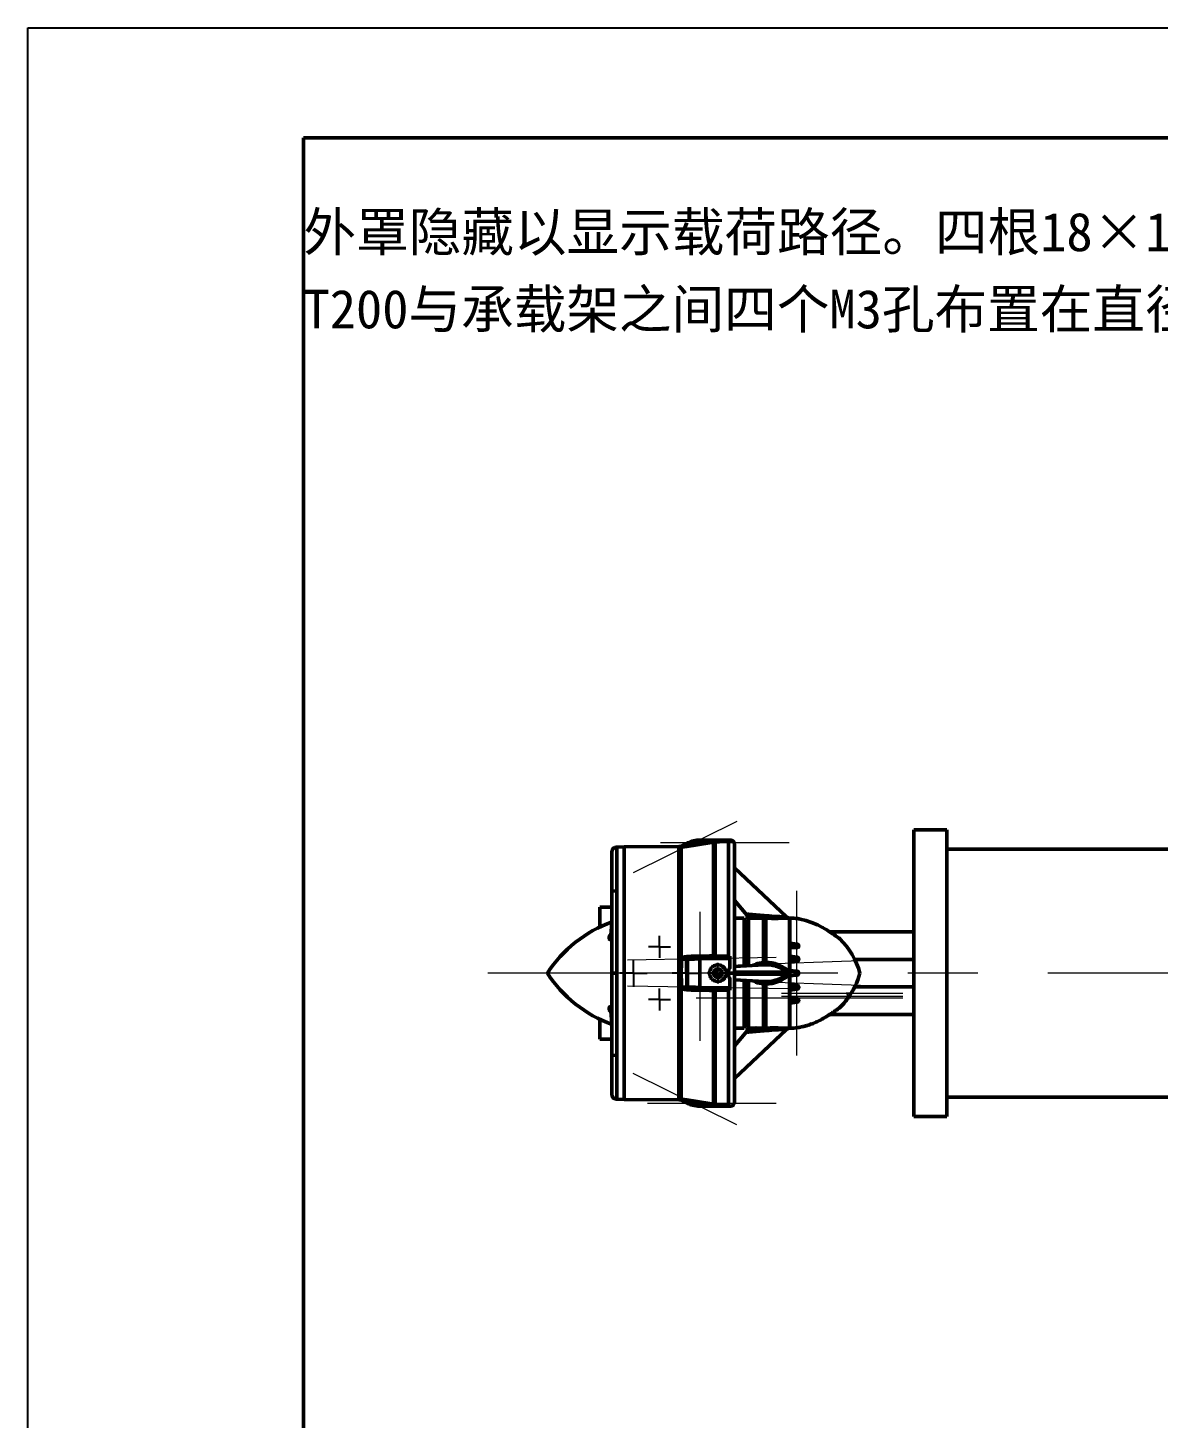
# Model space of a CAD drawing. Header units: millimetres. Extents: x 0 to 420, y 0 to 297.
# Drawn here: x 0 to 102.5, y 170.6 to 296.8 of the extents above; entities that cross this region are included whole.
import ezdxf

# ---------------------------------------------------------------- set-up
doc = ezdxf.new("R2010")
doc.units = ezdxf.units.MM
doc.linetypes.add('CENTERX2', pattern=[20.32, 12.7, -2.54, 2.54, -2.54])
doc.layers.add('2_细实线层', color=4, linetype='Continuous')
doc.layers.add('9中心线层', color=1, linetype='Continuous')
doc.layers.add('4_图框轮廓', color=1, linetype='Continuous', lineweight=50)
doc.styles.add('AUV_FANGSONG', font='simfang.ttf')

# ---------------------------------------------------------------- blocks, each defined once
blk = doc.blocks.new('SW_CENTERMARKSYMBOL_2')
at = {"layer": '9中心线层', "color": 0}
for p, q in [((-0.625, 0), (-1.2475, 0)), ((0, 0), (-0.625, 0)), ((0, 0.625), (0, 1.2475)), ((0, 0), (0, 0.625)), ((0, 0), (0, -0.625)), ((0, 0), (0.625, 0)), ((0.625, 0), (1.2475, 0)), ((0, -0.625), (0, -1.2475))]:
    blk.add_line(p, q, dxfattribs=at)
blk = doc.blocks.new('SW_CENTERMARKSYMBOL_3')
at = {"layer": '9中心线层', "color": 0}
for p, q in [((-0.625, 0), (-0.9375, 0)), ((0, 0), (-0.625, 0)), ((0, 0.625), (0, 0.9375)), ((0, 0), (0, 0.625)), ((0, 0), (0, -0.625)), ((0, 0), (0.625, 0)), ((0.625, 0), (0.9375, 0)), ((0, -0.625), (0, -0.9375))]:
    blk.add_line(p, q, dxfattribs=at)
blk = doc.blocks.new('SW_CENTERMARKSYMBOL_4')
at = {"layer": '9中心线层', "color": 0}
for p, q in [((-0.625, 0), (-1.2475, 0)), ((0, 0), (-0.625, 0)), ((0, 0.625), (0, 1.2475)), ((0, 0), (0, 0.625)), ((0, 0), (0, -0.625)), ((0, 0), (0.625, 0)), ((0.625, 0), (1.2475, 0)), ((0, -0.625), (0, -1.2475))]:
    blk.add_line(p, q, dxfattribs=at)
blk = doc.blocks.new('SW_CENTERMARKSYMBOL_5')
at = {"layer": '9中心线层', "color": 0}
for p, q in [((-0.625, 0), (-1, 0)), ((0, 0), (-0.625, 0)), ((0, 0.625), (0, 1)), ((0, 0), (0, 0.625)), ((0, 0), (0, -0.625)), ((0, 0), (0.625, 0)), ((0.625, 0), (1, 0)), ((0, -0.625), (0, -1))]:
    blk.add_line(p, q, dxfattribs=at)
blk = doc.blocks.new('SW_CENTERMARKSYMBOL_6')
at = {"layer": '9中心线层', "color": 0}
for p, q in [((-0.625, 0), (-1, 0)), ((0, 0), (-0.625, 0)), ((0, 0.625), (0, 1)), ((0, 0), (0, 0.625)), ((0, 0), (0, -0.625)), ((0, 0), (0.625, 0)), ((0.625, 0), (1, 0)), ((0, -0.625), (0, -1))]:
    blk.add_line(p, q, dxfattribs=at)

msp = doc.modelspace()

# ---------------------------------------------------------------- linework, layer by layer
at = {"color": 7, "linetype": 'Continuous', "lineweight": 50}
for p, q in [((83.38, 224), (80.38, 224)), ((80.38, 198), (80.38, 224)), ((83.38, 211), (83.38, 224)), ((52.99, 222.05), (52.99, 211)), ((54.08, 222.46), (53.44, 222.42)), ((53.44, 211), (53.44, 222.42)), ((59.04, 222.5), (54.08, 222.46)), ((54.08, 199.54), (54.08, 222.46)), ((59.04, 199.5), (59.04, 222.5)), ((59.27, 222.44), (59.27, 212.38)), ((59.85, 222.81), (59.31, 222.54)), ((59.79, 222.5), (59.32, 222.44)), ((61.85, 222.82), (59.79, 222.5)), ((59.96, 222.59), (59.79, 222.5)), ((60.95, 222.82), (61.85, 222.82)), ((63.67, 223.07), (60.96, 223.07)), ((61.85, 222.82), (62.21, 222.88)), ((62.35, 222.89), (62.21, 222.88)), ((62.21, 222.88), (62.21, 212.56)), ((63.55, 222.97), (62.35, 222.89)), ((62.35, 222.89), (62.35, 212.55)), ((63.55, 222.97), (63.67, 222.98)), ((63.55, 222.97), (63.55, 212.53)), ((64.1, 211), (64.1, 222.68)), ((110.38, 222.25), (83.38, 222.25)), ((68.86, 216.07), (64.1, 220.57)), ((68.81, 216.1), (64.1, 220.55)), ((51.88, 215.18), (51.88, 217)), ((51.88, 217), (52.99, 217)), ((64.1, 217.61), (65.21, 216.28)), ((64.1, 217.58), (65.21, 216.26)), ((64.98, 216), (64.1, 216)), ((64.98, 211.67), (64.98, 216)), ((65.26, 216.02), (65.25, 215.98)), ((65.25, 215.96), (65.25, 215.94)), ((65.31, 216.03), (65.27, 216.03)), ((65.37, 215.98), (65.33, 216.04)), ((65.37, 211.69), (65.37, 215.98)), ((66.75, 211.96), (66.75, 215.98)), ((66.96, 215.98), (66.75, 215.98)), ((66.76, 216.23), (66.97, 216.21)), ((66.96, 211.97), (66.96, 215.98)), ((68.86, 216.07), (68.86, 216.07)), ((69.08, 216), (69.03, 216)), ((69.03, 216), (69.03, 216)), ((69.08, 206), (69.08, 216)), ((69.13, 216), (69.13, 213.71)), ((69.87, 215.95), (69.87, 215.95)), ((70.06, 215.91), (69.94, 215.93)), ((52.89, 214.45), (52.99, 215.58)), ((52.99, 215.52), (52.89, 214.4)), ((52.89, 214.45), (52.89, 214.4)), ((52.99, 215.26), (52.91, 214.37)), ((65.25, 215.58), (64.98, 215.58)), ((72.75, 214.75), (80.38, 214.75)), ((52.73, 214.18), (52.73, 214.25)), ((52.89, 214.4), (52.89, 214.33)), ((52.89, 214.4), (52.89, 214.33)), ((69.13, 213.71), (69.76, 213.64)), ((69.13, 213.51), (69.13, 213.71)), ((69.76, 213.44), (69.13, 213.51)), ((69.76, 213.32), (69.13, 213.29)), ((69.13, 213.29), (69.13, 212.53)), ((69.76, 213.44), (69.76, 213.64)), ((59.27, 212.26), (59.27, 211.94)), ((59.31, 212.26), (59.27, 212.26)), ((59.27, 211), (59.31, 211.94)), ((59.31, 211.94), (59.27, 211.94)), ((59.27, 211.94), (59.27, 211)), ((59.31, 212.26), (59.85, 212.27)), ((59.31, 211.94), (59.31, 212.26)), ((59.32, 212.46), (59.79, 212.52)), ((59.96, 212.52), (59.79, 212.52)), ((59.85, 212.27), (59.85, 209.73)), ((61.85, 212.56), (60.95, 212.54)), ((60.96, 212.29), (60.95, 212.54)), ((60.96, 212.29), (63.67, 212.34)), ((60.96, 209.71), (60.96, 212.29)), ((61.85, 212.56), (62.21, 212.56)), ((62.35, 212.55), (62.21, 212.56)), ((62.35, 212.55), (63.55, 212.53)), ((63.67, 212.53), (63.55, 212.53)), ((63.67, 212.34), (63.67, 211.41)), ((66.75, 211.96), (66.96, 211.97)), ((69.13, 212.53), (69.76, 212.46)), ((69.13, 212.42), (69.13, 212.53)), ((69.76, 212.36), (69.13, 212.42)), ((69.13, 212.25), (69.91, 212.25)), ((69.91, 212.25), (69.13, 212.22)), ((69.76, 212.1), (69.13, 212.06)), ((69.13, 212.06), (69.13, 211.24)), ((69.76, 212.36), (69.76, 212.46)), ((75.02, 212.25), (80.38, 212.25)), ((52.99, 211), (52.99, 199.95)), ((53.44, 199.58), (53.44, 211)), ((59.31, 210.06), (59.27, 211)), ((59.27, 211), (59.27, 210.06)), ((66.79, 211.76), (64.1, 211.61)), ((64.1, 211.08), (68.81, 211.08)), ((64.1, 211.04), (68.86, 211.04)), ((64.1, 199.32), (64.1, 211)), ((68.86, 210.96), (64.1, 210.96)), ((64.1, 210.92), (68.81, 210.92)), ((66.97, 211.77), (66.81, 211.76)), ((68.86, 211), (68.86, 211.04)), ((68.86, 210.96), (68.86, 211)), ((68.86, 211), (69.03, 211)), ((69.03, 211.04), (69.03, 211)), ((69.03, 211), (69.03, 210.96)), ((69.13, 211.24), (69.76, 211.19)), ((69.76, 210.81), (69.13, 210.76)), ((69.13, 210.76), (69.13, 209.94)), ((83.38, 198), (83.38, 211)), ((59.27, 210.06), (59.27, 209.74)), ((59.27, 210.06), (59.31, 210.06)), ((59.31, 209.74), (59.27, 209.74)), ((59.27, 209.62), (59.27, 199.56)), ((59.31, 209.74), (59.31, 210.06)), ((59.85, 209.73), (59.31, 209.74)), ((59.79, 209.48), (59.32, 209.54)), ((59.79, 209.48), (59.96, 209.48)), ((60.95, 209.46), (60.96, 209.71)), ((60.95, 209.46), (61.85, 209.44)), ((63.67, 209.66), (60.96, 209.71)), ((62.21, 209.44), (61.85, 209.44)), ((62.21, 209.44), (62.35, 209.45)), ((62.21, 209.44), (62.21, 199.12)), ((63.55, 209.47), (62.35, 209.45)), ((62.35, 209.45), (62.35, 199.11)), ((63.55, 209.47), (63.55, 199.03)), ((63.55, 209.47), (63.67, 209.47)), ((63.67, 210.59), (63.67, 209.66)), ((64.1, 210.39), (66.82, 210.24)), ((64.98, 206), (64.98, 210.33)), ((65.37, 206.02), (65.37, 210.32)), ((66.96, 210.03), (66.75, 210.04)), ((66.75, 206.02), (66.75, 210.04)), ((66.97, 210.23), (66.82, 210.24)), ((66.96, 206.02), (66.96, 210.03)), ((69.13, 209.94), (69.76, 209.9)), ((69.13, 209.78), (69.91, 209.75)), ((69.13, 209.75), (69.91, 209.75)), ((69.13, 209.58), (69.76, 209.64)), ((69.13, 209.58), (69.13, 209.47)), ((69.76, 209.54), (69.13, 209.47)), ((69.13, 209.47), (69.13, 208.71)), ((69.76, 209.64), (69.76, 209.54)), ((75.02, 209.75), (80.38, 209.75)), ((69.13, 208.71), (69.76, 208.68)), ((69.13, 208.63), (69.89, 208.63)), ((69.13, 208.49), (69.76, 208.56)), ((69.13, 208.49), (69.13, 208.29)), ((69.76, 208.36), (69.13, 208.29)), ((69.13, 208.29), (69.13, 206)), ((69.76, 208.56), (69.76, 208.36)), ((74.3, 208.65), (74.38, 208.65)), ((74.31, 209.1), (74.38, 209.1)), ((74.31, 208.82), (74.38, 208.82)), ((74.38, 209.1), (74.38, 209.24)), ((74.38, 208.82), (74.38, 208.95)), ((74.38, 208.65), (74.38, 208.77)), ((52.73, 207.75), (52.73, 207.82)), ((52.89, 207.67), (52.89, 207.6)), ((52.89, 207.6), (52.89, 207.67)), ((52.89, 207.55), (52.89, 207.6)), ((52.89, 207.6), (52.99, 206.48)), ((52.99, 206.42), (52.89, 207.55)), ((52.91, 207.63), (52.99, 206.74)), ((72.75, 207.25), (80.38, 207.25)), ((51.88, 205), (51.88, 206.82)), ((64.1, 206), (64.98, 206)), ((64.1, 201.43), (68.86, 205.93)), ((64.1, 201.45), (68.81, 205.9)), ((65.21, 205.74), (64.1, 204.42)), ((65.21, 205.72), (64.1, 204.39)), ((64.98, 206.42), (65.25, 206.42)), ((65.25, 206.06), (65.25, 206.04)), ((65.25, 206.02), (65.26, 205.98)), ((65.26, 205.98), (65.27, 205.94)), ((65.27, 205.97), (65.31, 205.97)), ((65.33, 205.96), (65.37, 206.02)), ((66.75, 206.02), (66.96, 206.02)), ((66.97, 205.79), (66.76, 205.77)), ((68.86, 205.93), (68.86, 205.93)), ((69.03, 206), (69.08, 206)), ((69.03, 206), (69.03, 206)), ((69.87, 206.05), (69.87, 206.05)), ((69.94, 206.07), (70.06, 206.09)), ((51.88, 205), (52.99, 205)), ((53.18, 203.45), (53.18, 203.4)), ((53.44, 199.58), (54.08, 199.54)), ((54.08, 199.54), (59.04, 199.5)), ((59.31, 199.46), (59.85, 199.19)), ((59.32, 199.56), (59.79, 199.5)), ((61.85, 199.18), (59.79, 199.5)), ((59.96, 199.41), (59.79, 199.5)), ((83.38, 199.75), (110.38, 199.75)), ((61.85, 199.18), (60.95, 199.18)), ((60.96, 198.93), (63.67, 198.93)), ((61.85, 199.18), (62.21, 199.12)), ((62.35, 199.11), (62.21, 199.12)), ((62.35, 199.11), (63.55, 199.03)), ((63.67, 199.02), (63.55, 199.03)), ((80.38, 198), (83.38, 198))]:
    msp.add_line(p, q, dxfattribs=at)
at = {"color": 7, "linetype": 'Continuous', "lineweight": 50, "flags": 128}
for points in [[(59.27, 222.5), (59.27, 222.49), (59.27, 222.48)], [(59.31, 222.54), (59.3, 222.54), (59.3, 222.53)], [(69.87, 215.95), (69.9, 215.93), (69.91, 215.93)], [(73.59, 214.17), (73.61, 214.16), (73.65, 214.13), (73.66, 214.12), (73.64, 214.13), (73.6, 214.16), (73.54, 214.21), (73.46, 214.27), (73.28, 214.39), (73.18, 214.47), (73.06, 214.55), (72.64, 214.82), (72.48, 214.92), (72.29, 215.03), (72.1, 215.14), (71.63, 215.38), (71.09, 215.61), (70.57, 215.78), (70.06, 215.91), (70.06, 215.91)], [(59.96, 212.52), (59.93, 212.52), (59.91, 212.5), (59.89, 212.48), (59.88, 212.45), (59.87, 212.41), (59.86, 212.37), (59.85, 212.32), (59.85, 212.27)], [(59.85, 209.73), (59.85, 209.68), (59.86, 209.63), (59.87, 209.59), (59.88, 209.55), (59.89, 209.52), (59.91, 209.5), (59.93, 209.48), (59.96, 209.48)], [(69.91, 206.07), (69.9, 206.07), (69.87, 206.05)], [(59.27, 199.5), (59.27, 199.51), (59.27, 199.52)], [(59.31, 199.46), (59.3, 199.46), (59.3, 199.47)]]:
    msp.add_lwpolyline(points, dxfattribs=at)
at = {"color": 7, "linetype": 'Continuous', "lineweight": 50}
msp.add_circle((62.6, 211), 0.4, dxfattribs=at)
for centre, radius, start, end in [((59.03, 224.09), 1.59, 270.5, 278.774), ((63.47, 224.4), 3.96, 203.6449, 207.2369), ((64.54, 222.88), 3.58, 177.0017, 180.9986), ((65.05, 216.11), 0.238, 340.2589, 46.8239), ((65.02, 216.1), 0.25, 341.6554, 39.9398), ((65.37, 215.96), 0.117, 146.3831, 179.9175), ((65.38, 215.98), 0.125, 161.6543, 180), ((65.38, 215.86), 0.125, 92.6726, 179.8639), ((65.02, 216.24), 0.367, 326.9477, 17.0128), ((65.6, 216.14), 1.16, 351.9901, 4.3941), ((48.77, 216.84), 18.22, 357.3044, 358.0372), ((68.97, 216.17), 0.171, 203.1242, 261.2644), ((69.04, 216.25), 0.25, 226.6625, 268.0048), ((69.03, 216.25), 0.25, 226.6622, 268), ((69.08, 215.95), 0.05, 0, 88), ((69.01, 209.32), 6.68, 82.6237, 89), ((56.97, 204.59), 11.75, 109.7337, 146.9192), ((52.69, 214.44), 0.197, 279.9972, 348.6505), ((52.69, 214.37), 0.195, 279.3258, 348.0578), ((52.93, 214.4), 0.0424, 183.3196, 237.6606), ((69.01, 209.32), 6.68, 14.5591, 45.9143), ((65.48, 211.81), 1.28, 357.7226, 6.7778), ((68.43, 211.94), 1.47, 178.7356, 186.6355), ((56.97, 217.41), 11.75, 213.0808, 250.2589), ((44.99, 234.41), 33.34, 315.6052, 315.9277), ((44.99, 187.59), 33.34, 44.0723, 44.3948), ((69.22, 233), 21.96, 269.0625, 269.4873), ((69.22, 189), 21.96, 90.5127, 90.9375), ((69.01, 212.68), 6.68, 323.4412, 345.4409), ((65.32, 210.2), 1.44, 353.5932, 1.6045), ((68.43, 210.06), 1.47, 173.3645, 181.2644), ((69.01, 212.68), 6.68, 314.0806, 322.9569), ((52.69, 207.63), 0.195, 11.9422, 80.6742), ((52.69, 207.56), 0.197, 11.3495, 80.0028), ((52.93, 207.6), 0.0424, 122.3394, 176.6804), ((65.02, 205.9), 0.25, 320.0602, 18.3446), ((65.05, 205.89), 0.238, 313.1761, 19.7411), ((65.38, 206.14), 0.125, 180.1361, 267.3274), ((65.37, 206.04), 0.117, 180.0825, 213.6169), ((65.38, 206.02), 0.125, 180, 198.3457), ((65.02, 205.76), 0.367, 342.9872, 33.0523), ((65.6, 205.86), 1.16, 355.6059, 8.0099), ((48.77, 205.16), 18.22, 1.9628, 2.6956), ((68.97, 205.83), 0.171, 98.7356, 156.8758), ((69.04, 205.75), 0.25, 91.9952, 133.3375), ((69.03, 205.75), 0.25, 92, 133.3378), ((69.08, 206.05), 0.05, 272, 0), ((69.01, 212.68), 6.68, 271, 277.367), ((59.03, 197.91), 1.59, 81.226, 89.5), ((63.47, 197.6), 3.96, 152.7631, 156.3551), ((64.54, 199.12), 3.58, 179.0014, 182.9983)]:
    msp.add_arc(centre, radius, start, end, dxfattribs=at)
for points, knots in [([(53.44, 222.42), (53.39, 222.42), (53.28, 222.42), (53.13, 222.35), (53.02, 222.23), (52.99, 222.11), (52.99, 222.05), (52.99, 222.05)], [0, 0, 0, 0, 0.245515, 0.485988, 0.727668, 0.971034, 1, 1, 1, 1]), ([(59.31, 222.54), (59.3, 222.54), (59.29, 222.53), (59.28, 222.52), (59.28, 222.51), (59.27, 222.51), (59.27, 222.5)], [0, 0, 0, 0, 0.247799, 0.499862, 0.752064, 1, 1, 1, 1]), ([(59.27, 222.48), (59.27, 222.48), (59.27, 222.48), (59.27, 222.45), (59.27, 222.44)], [0, 0, 0, 0, 0.494564, 1, 1, 1, 1]), ([(59.32, 222.44), (59.31, 222.44), (59.3, 222.44), (59.29, 222.44), (59.28, 222.44), (59.27, 222.44), (59.27, 222.44), (59.27, 222.44)], [0, 0, 0, 0, 0.121745, 0.249718, 0.500023, 0.731471, 1, 1, 1, 1]), ([(59.32, 222.44), (59.31, 222.45), (59.31, 222.48), (59.31, 222.52), (59.31, 222.54), (59.31, 222.54), (59.31, 222.54)], [0, 0, 0, 0, 0.2675356, 0.5225319, 0.7662176, 1, 1, 1, 1]), ([(60.95, 222.82), (60.78, 222.81), (60.43, 222.79), (60.11, 222.65), (59.96, 222.59)], [0, 0, 0, 0, 0.500004, 1, 1, 1, 1]), ([(64.1, 222.68), (64.1, 222.68), (64.1, 222.72), (64.09, 222.79), (64.04, 222.89), (63.98, 222.98), (63.86, 223.06), (63.7, 223.08), (63.59, 223.07), (63.55, 223.07)], [0, 0, 0, 0, 0.0072797, 0.1463101, 0.2840777, 0.4232917, 0.5608316, 0.8369213, 1, 1, 1, 1]), ([(53.18, 218.6), (53.18, 218.59), (53.18, 218.57), (53.18, 218.56), (53.18, 218.55)], [0, 0, 0, 0, 0.500339, 1, 1, 1, 1]), ([(53.18, 218.55), (53.18, 218.53), (53.18, 218.5), (53.19, 218.46), (53.22, 218.42), (53.24, 218.4), (53.26, 218.38)], [0, 0, 0, 0, 0.307916, 0.516585, 0.722007, 1, 1, 1, 1]), ([(65.21, 216.28), (65.23, 216.3), (65.26, 216.33), (65.32, 216.34), (65.36, 216.34), (65.37, 216.34)], [0, 0, 0, 0, 0.496326, 0.746186, 1, 1, 1, 1]), ([(65.21, 216.26), (65.21, 216.26), (65.21, 216.26), (65.21, 216.26), (65.21, 216.27), (65.21, 216.27), (65.21, 216.28)], [0, 0, 0, 0, 0.112438, 0.229106, 0.479601, 1, 1, 1, 1]), ([(65.21, 216.26), (65.23, 216.24), (65.25, 216.21), (65.27, 216.14), (65.27, 216.08), (65.26, 216.04), (65.26, 216.02)], [0, 0, 0, 0, 0.244149, 0.497596, 0.752305, 1, 1, 1, 1]), ([(65.33, 216.04), (65.32, 216.03), (65.3, 216.02), (65.27, 216), (65.26, 215.97), (65.25, 215.95), (65.25, 215.94)], [0, 0, 0, 0, 0.243614, 0.499063, 0.755013, 1, 1, 1, 1]), ([(65.25, 215.94), (65.25, 215.95), (65.25, 215.96), (65.27, 215.99), (65.28, 216.01), (65.3, 216.03), (65.31, 216.03)], [0, 0, 0, 0, 0.24965, 0.499919, 0.750155, 1, 1, 1, 1]), ([(65.25, 215.86), (65.25, 215.82), (65.25, 215.74), (65.25, 215.45), (65.25, 215.03), (65.25, 214.47), (65.25, 213.81), (65.25, 213.06), (65.25, 212.35), (65.25, 211.88), (65.25, 211.68)], [0, 0, 0, 0, 0.122032, 0.249574, 0.381073, 0.514644, 0.648215, 0.779714, 0.907256, 1, 1, 1, 1]), ([(65.27, 216.03), (65.27, 216.02), (65.26, 216.02), (65.26, 216.02), (65.26, 216.02)], [0, 0, 0, 0, 0.531565, 1, 1, 1, 1]), ([(65.33, 216.04), (65.33, 216.04), (65.32, 216.03), (65.31, 216.03), (65.31, 216.03)], [0, 0, 0, 0, 0.4998813, 1, 1, 1, 1]), ([(65.37, 216.34), (65.59, 216.32), (66.02, 216.28), (66.51, 216.25), (66.76, 216.23)], [0, 0, 0, 0, 0.5009028, 1, 1, 1, 1]), ([(66.75, 215.98), (66.51, 215.98), (66.02, 215.97), (65.59, 215.98), (65.37, 215.98)], [0, 0, 0, 0, 0.500143, 1, 1, 1, 1]), ([(68.94, 216), (68.8, 216), (68.52, 215.99), (68.03, 215.97), (67.51, 215.97), (67.14, 215.98), (66.96, 215.98)], [0, 0, 0, 0, 0.253273, 0.499649, 0.749994, 1, 1, 1, 1]), ([(66.97, 216.21), (67.14, 216.2), (67.47, 216.16), (67.96, 216.13), (68.42, 216.12), (68.68, 216.11), (68.81, 216.1)], [0, 0, 0, 0, 0.250462, 0.500237, 0.747881, 1, 1, 1, 1]), ([(68.81, 216.1), (68.83, 216.1), (68.84, 216.08), (68.86, 216.07), (68.86, 216.07), (68.86, 216.07), (68.86, 216.07), (68.86, 216.07)], [0, 0, 0, 0, 0.636205, 0.84769, 0.927986, 0.964395, 1, 1, 1, 1]), ([(69.03, 216), (69.03, 216), (69.02, 216), (69, 216), (68.97, 216), (68.94, 216)], [0, 0, 0, 0, 0.247142, 0.501808, 1, 1, 1, 1]), ([(69.13, 211), (69.13, 211.24), (69.13, 211.73), (69.13, 212.46), (69.13, 213.17), (69.13, 213.83), (69.13, 214.43), (69.13, 214.94), (69.13, 215.35), (69.13, 215.65), (69.13, 215.85), (69.13, 215.95), (69.13, 215.94), (69.13, 215.94)], [0, 0, 0, 0, 0.0925775, 0.1884112, 0.2865457, 0.3858723, 0.485199, 0.5833335, 0.6791672, 0.7717447, 0.8643221, 0.9601559, 1, 1, 1, 1]), ([(69.89, 215.94), (69.89, 215.94), (69.88, 215.94), (69.87, 215.95), (69.86, 215.95)], [0, 0, 0, 0, 0.050121, 1, 1, 1, 1]), ([(69.94, 215.93), (69.93, 215.93), (69.92, 215.93), (69.9, 215.94), (69.88, 215.94), (69.87, 215.94), (69.87, 215.95)], [0, 0, 0, 0, 0.121649, 0.248209, 0.535313, 1, 1, 1, 1]), ([(52.73, 214.25), (52.73, 214.27), (52.74, 214.32), (52.8, 214.42), (52.87, 214.48), (52.91, 214.52)], [0, 0, 0, 0, 0.242221, 0.498524, 1, 1, 1, 1]), ([(52.91, 214.48), (52.9, 214.47), (52.9, 214.43), (52.89, 214.4), (52.89, 214.4), (52.89, 214.4)], [0, 0, 0, 0, 0.190957, 0.598979, 1, 1, 1, 1]), ([(52.91, 213.98), (52.87, 214.01), (52.8, 214.04), (52.74, 214.11), (52.73, 214.16), (52.73, 214.18)], [0, 0, 0, 0, 0.501722, 0.757874, 1, 1, 1, 1]), ([(52.89, 214.33), (52.89, 214.29), (52.89, 214.21), (52.9, 214.08), (52.91, 214.02), (52.91, 213.98)], [0, 0, 0, 0, 0.322483, 0.6511268, 1, 1, 1, 1]), ([(52.91, 213.98), (52.91, 214.01), (52.9, 214.07), (52.9, 214.16), (52.9, 214.23), (52.9, 214.28), (52.91, 214.33), (52.91, 214.35), (52.91, 214.37)], [0, 0, 0, 0, 0.2588181, 0.5116153, 0.6354289, 0.7567422, 0.877702, 1, 1, 1, 1]), ([(69.76, 213.64), (69.78, 213.64), (69.82, 213.63), (69.88, 213.59), (69.91, 213.54), (69.93, 213.49), (69.93, 213.44), (69.91, 213.38), (69.87, 213.35), (69.81, 213.32), (69.78, 213.32), (69.76, 213.32)], [0, 0, 0, 0, 0.114405, 0.228825, 0.342847, 0.456262, 0.56923, 0.682055, 0.795079, 0.908584, 1, 1, 1, 1]), ([(69.89, 213.37), (69.88, 213.38), (69.86, 213.4), (69.81, 213.43), (69.78, 213.44), (69.76, 213.44)], [0, 0, 0, 0, 0.248623, 0.664532, 1, 1, 1, 1]), ([(73.66, 214.12), (73.65, 214.12), (73.65, 214.13), (73.64, 214.14), (73.64, 214.14)], [0, 0, 0, 0, 0.789809, 1, 1, 1, 1]), ([(59.27, 212.38), (59.27, 212.39), (59.27, 212.4), (59.28, 212.43), (59.29, 212.45), (59.3, 212.46), (59.31, 212.46), (59.32, 212.46)], [0, 0, 0, 0, 0.267042, 0.497713, 0.749598, 0.877644, 1, 1, 1, 1]), ([(59.27, 212.38), (59.27, 212.36), (59.27, 212.33), (59.27, 212.28), (59.27, 212.26)], [0, 0, 0, 0, 0.505436, 1, 1, 1, 1]), ([(59.32, 212.46), (59.31, 212.45), (59.31, 212.42), (59.31, 212.37), (59.31, 212.32), (59.31, 212.28), (59.31, 212.26)], [0, 0, 0, 0, 0.267536, 0.522532, 0.766218, 1, 1, 1, 1]), ([(60.96, 212.29), (60.73, 212.29), (60.35, 212.28), (60, 212.27), (59.85, 212.27)], [0, 0, 0, 0, 0.5818, 1, 1, 1, 1]), ([(59.96, 212.52), (60.11, 212.53), (60.43, 212.53), (60.78, 212.54), (60.95, 212.54)], [0, 0, 0, 0, 0.499996, 1, 1, 1, 1]), ([(65.81, 211.71), (65.88, 211.75), (66.17, 211.9), (66.51, 211.93), (66.75, 211.96)], [0, 0, 0, 0, 0.256526, 1, 1, 1, 1]), ([(66.96, 211.97), (67.14, 211.96), (67.51, 211.95), (68.03, 211.8), (68.52, 211.56), (68.8, 211.33), (68.94, 211.21)], [0, 0, 0, 0, 0.250006, 0.50035, 0.746718, 1, 1, 1, 1]), ([(69.76, 212.46), (69.78, 212.46), (69.82, 212.45), (69.88, 212.41), (69.91, 212.36), (69.93, 212.3), (69.93, 212.24), (69.91, 212.18), (69.87, 212.14), (69.81, 212.11), (69.78, 212.1), (69.76, 212.1)], [0, 0, 0, 0, 0.114405, 0.228825, 0.342847, 0.456262, 0.56923, 0.682055, 0.795079, 0.908584, 1, 1, 1, 1]), ([(69.92, 212.23), (69.92, 212.24), (69.91, 212.27), (69.87, 212.32), (69.81, 212.35), (69.78, 212.36), (69.76, 212.36)], [0, 0, 0, 0, 0.207413, 0.488957, 0.771834, 1, 1, 1, 1]), ([(53.44, 211), (53.39, 211), (53.28, 211), (53.13, 211), (53.03, 211), (52.97, 211), (53, 211), (53, 211)], [0, 0, 0, 0, 0.237165, 0.46946, 0.70292, 0.938009, 1, 1, 1, 1]), ([(62.6, 211.31), (62.63, 211.31), (62.7, 211.3), (62.79, 211.25), (62.87, 211.17), (62.91, 211.07), (62.91, 210.96), (62.88, 210.86), (62.82, 210.77), (62.73, 210.71), (62.65, 210.69), (62.57, 210.69), (62.49, 210.7), (62.4, 210.75), (62.33, 210.83), (62.28, 210.93), (62.28, 211.04), (62.31, 211.14), (62.37, 211.23), (62.46, 211.29), (62.54, 211.31), (62.58, 211.31), (62.6, 211.31)], [0, 0, 0, 0, 0.053671, 0.107342, 0.161026, 0.21472, 0.268398, 0.322061, 0.375732, 0.429423, 0.483113, 0.5, 0.553671, 0.607342, 0.661026, 0.71472, 0.768398, 0.822061, 0.875732, 0.929423, 0.983113, 1, 1, 1, 1]), ([(63.67, 211.41), (63.67, 211.41), (63.66, 211.41), (63.64, 211.4), (63.62, 211.37), (63.59, 211.31), (63.56, 211.19), (63.55, 211.07), (63.55, 211)], [0, 0, 0, 0, 0.025313, 0.05342, 0.12661, 0.252022, 0.501848, 1, 1, 1, 1]), ([(63.55, 211), (63.55, 210.93), (63.56, 210.81), (63.59, 210.69), (63.62, 210.63), (63.64, 210.6), (63.66, 210.59), (63.67, 210.59), (63.67, 210.59)], [0, 0, 0, 0, 0.495722, 0.747217, 0.873543, 0.946537, 0.974631, 1, 1, 1, 1]), ([(64.1, 211), (64.1, 211), (64.11, 211), (64.09, 211), (64.04, 211), (63.98, 211), (63.82, 211), (63.67, 211), (63.55, 211)], [0, 0, 0, 0, 0.021249, 0.158701, 0.294904, 0.432538, 0.568516, 1, 1, 1, 1]), ([(68.94, 210.79), (68.8, 210.67), (68.52, 210.43), (68.03, 210.2), (67.51, 210.05), (67.14, 210.04), (66.96, 210.03)], [0, 0, 0, 0, 0.253556, 0.500212, 0.748786, 1, 1, 1, 1]), ([(68.81, 211.08), (68.68, 211.19), (68.42, 211.4), (67.96, 211.62), (67.47, 211.75), (67.14, 211.76), (66.97, 211.77)], [0, 0, 0, 0, 0.252119, 0.499763, 0.749538, 1, 1, 1, 1]), ([(68.81, 210.92), (68.68, 210.81), (68.42, 210.6), (67.96, 210.38), (67.48, 210.25), (67.14, 210.24), (66.97, 210.23)], [0, 0, 0, 0, 0.250719, 0.500382, 0.748225, 1, 1, 1, 1]), ([(68.86, 211.04), (68.86, 211.04), (68.86, 211.05), (68.86, 211.05), (68.86, 211.06), (68.84, 211.07), (68.83, 211.08), (68.81, 211.08)], [0, 0, 0, 0, 0.035869, 0.072487, 0.153078, 0.363419, 1, 1, 1, 1]), ([(68.81, 210.92), (68.83, 210.92), (68.84, 210.93), (68.86, 210.94), (68.86, 210.95), (68.86, 210.95), (68.86, 210.96), (68.86, 210.96)], [0, 0, 0, 0, 0.637978, 0.848623, 0.928803, 0.964937, 1, 1, 1, 1]), ([(68.94, 211.21), (68.97, 211.19), (69, 211.15), (69.02, 211.09), (69.03, 211.06), (69.03, 211.04)], [0, 0, 0, 0, 0.498375, 0.752889, 1, 1, 1, 1]), ([(69.03, 210.96), (69.03, 210.94), (69.02, 210.91), (69, 210.85), (68.97, 210.81), (68.94, 210.79)], [0, 0, 0, 0, 0.2463287, 0.5001081, 1, 1, 1, 1]), ([(69.13, 206.05), (69.13, 206.06), (69.13, 206.1), (69.13, 206.37), (69.13, 206.83), (69.13, 207.47), (69.13, 208.14), (69.13, 208.72), (69.13, 209.31), (69.13, 210.08), (69.13, 210.7), (69.13, 211)], [0, 0, 0, 0, 0.1164968, 0.2399717, 0.3685799, 0.4999174, 0.6312549, 0.6956331, 0.7600283, 0.8835032, 1, 1, 1, 1]), ([(69.76, 211.19), (69.78, 211.18), (69.82, 211.18), (69.88, 211.14), (69.91, 211.09), (69.93, 211.04), (69.93, 210.99), (69.92, 210.94), (69.89, 210.88), (69.85, 210.84), (69.8, 210.82), (69.77, 210.81), (69.76, 210.81)], [0, 0, 0, 0, 0.114381, 0.228778, 0.342776, 0.456168, 0.499982, 0.612907, 0.725824, 0.838985, 0.952699, 1, 1, 1, 1]), ([(59.27, 209.74), (59.27, 209.72), (59.27, 209.67), (59.27, 209.64), (59.27, 209.62)], [0, 0, 0, 0, 0.494564, 1, 1, 1, 1]), ([(59.32, 209.54), (59.31, 209.54), (59.3, 209.54), (59.29, 209.55), (59.28, 209.57), (59.27, 209.6), (59.27, 209.61), (59.27, 209.62)], [0, 0, 0, 0, 0.121745, 0.249718, 0.500023, 0.731471, 1, 1, 1, 1]), ([(59.32, 209.54), (59.31, 209.55), (59.31, 209.58), (59.31, 209.63), (59.31, 209.68), (59.31, 209.72), (59.31, 209.74)], [0, 0, 0, 0, 0.267536, 0.522532, 0.766218, 1, 1, 1, 1]), ([(60.95, 209.46), (60.78, 209.46), (60.43, 209.47), (60.11, 209.47), (59.96, 209.48)], [0, 0, 0, 0, 0.500004, 1, 1, 1, 1]), ([(65.25, 210.32), (65.25, 210.12), (65.25, 209.65), (65.25, 208.94), (65.25, 208.19), (65.25, 207.53), (65.25, 206.97), (65.25, 206.55), (65.25, 206.26), (65.25, 206.18), (65.25, 206.14)], [0, 0, 0, 0, 0.092744, 0.220286, 0.351785, 0.485356, 0.618927, 0.750426, 0.877968, 1, 1, 1, 1]), ([(66.75, 210.04), (66.51, 210.07), (66.17, 210.1), (65.88, 210.25), (65.8, 210.29)], [0, 0, 0, 0, 0.743938, 1, 1, 1, 1]), ([(69.76, 209.9), (69.78, 209.89), (69.82, 209.89), (69.88, 209.85), (69.91, 209.8), (69.93, 209.75), (69.93, 209.68), (69.91, 209.63), (69.87, 209.58), (69.81, 209.55), (69.78, 209.54), (69.76, 209.54)], [0, 0, 0, 0, 0.114405, 0.228825, 0.342847, 0.456262, 0.56923, 0.682055, 0.795079, 0.908584, 1, 1, 1, 1]), ([(69.76, 209.64), (69.78, 209.64), (69.82, 209.65), (69.88, 209.69), (69.91, 209.73), (69.92, 209.76), (69.92, 209.77)], [0, 0, 0, 0, 0.2856394, 0.5713216, 0.8558734, 1, 1, 1, 1]), ([(69.76, 208.68), (69.78, 208.68), (69.82, 208.68), (69.88, 208.65), (69.91, 208.6), (69.93, 208.55), (69.93, 208.5), (69.91, 208.44), (69.87, 208.4), (69.81, 208.37), (69.78, 208.36), (69.76, 208.36)], [0, 0, 0, 0, 0.114405, 0.228825, 0.342847, 0.456262, 0.56923, 0.682055, 0.795079, 0.908584, 1, 1, 1, 1]), ([(69.76, 208.56), (69.78, 208.56), (69.82, 208.57), (69.87, 208.6), (69.88, 208.62), (69.89, 208.63)], [0, 0, 0, 0, 0.419582, 0.839228, 1, 1, 1, 1]), ([(52.73, 207.82), (52.73, 207.84), (52.74, 207.89), (52.8, 207.96), (52.87, 207.99), (52.91, 208.02)], [0, 0, 0, 0, 0.242221, 0.498524, 1, 1, 1, 1]), ([(52.91, 207.48), (52.87, 207.52), (52.8, 207.58), (52.74, 207.68), (52.73, 207.73), (52.73, 207.75)], [0, 0, 0, 0, 0.501722, 0.757874, 1, 1, 1, 1]), ([(52.91, 208.02), (52.91, 207.98), (52.9, 207.92), (52.89, 207.79), (52.89, 207.71), (52.89, 207.67)], [0, 0, 0, 0, 0.348909, 0.677272, 1, 1, 1, 1]), ([(52.91, 207.63), (52.91, 207.65), (52.91, 207.67), (52.9, 207.72), (52.9, 207.77), (52.9, 207.84), (52.9, 207.93), (52.91, 207.99), (52.91, 208.02)], [0, 0, 0, 0, 0.122298, 0.243258, 0.364571, 0.488385, 0.741182, 1, 1, 1, 1]), ([(70.06, 206.09), (70.17, 206.12), (70.39, 206.16), (70.74, 206.26), (71.07, 206.38), (71.36, 206.5), (71.62, 206.62), (71.87, 206.74), (72.21, 206.92), (72.52, 207.1), (72.79, 207.28), (72.93, 207.37), (73.1, 207.48), (73.25, 207.59), (73.38, 207.68), (73.5, 207.76), (73.59, 207.83), (73.65, 207.87), (73.66, 207.88), (73.66, 207.88)], [0, 0, 0, 0, 0.078622, 0.16647, 0.249919, 0.318266, 0.382374, 0.442381, 0.498436, 0.63685, 0.676998, 0.714381, 0.749171, 0.816416, 0.846631, 0.875019, 0.937866, 0.969534, 1, 1, 1, 1]), ([(73.64, 207.86), (73.64, 207.86), (73.65, 207.87), (73.65, 207.88), (73.66, 207.88)], [0, 0, 0, 0, 0.210571, 1, 1, 1, 1]), ([(65.27, 205.94), (65.27, 205.93), (65.27, 205.91), (65.27, 205.86), (65.25, 205.8), (65.23, 205.76), (65.21, 205.74)], [0, 0, 0, 0, 0.072864, 0.386765, 0.699113, 1, 1, 1, 1]), ([(65.21, 205.72), (65.21, 205.73), (65.21, 205.73), (65.21, 205.74), (65.21, 205.74), (65.21, 205.74), (65.21, 205.74)], [0, 0, 0, 0, 0.520373, 0.770808, 0.887465, 1, 1, 1, 1]), ([(65.37, 205.66), (65.36, 205.66), (65.32, 205.66), (65.26, 205.67), (65.23, 205.7), (65.21, 205.72)], [0, 0, 0, 0, 0.253814, 0.503674, 1, 1, 1, 1]), ([(65.25, 206.06), (65.25, 206.05), (65.26, 206.03), (65.27, 206), (65.3, 205.98), (65.32, 205.97), (65.33, 205.96)], [0, 0, 0, 0, 0.244987, 0.500937, 0.756386, 1, 1, 1, 1]), ([(65.31, 205.97), (65.3, 205.97), (65.28, 205.99), (65.27, 206.01), (65.25, 206.04), (65.25, 206.05), (65.25, 206.06)], [0, 0, 0, 0, 0.249842, 0.50008, 0.750349, 1, 1, 1, 1]), ([(65.26, 205.98), (65.26, 205.98), (65.26, 205.98), (65.27, 205.98), (65.27, 205.97)], [0, 0, 0, 0, 0.468435, 1, 1, 1, 1]), ([(65.31, 205.97), (65.31, 205.97), (65.32, 205.97), (65.33, 205.96), (65.33, 205.96)], [0, 0, 0, 0, 0.500118, 1, 1, 1, 1]), ([(65.37, 206.02), (65.59, 206.02), (66.02, 206.03), (66.51, 206.02), (66.75, 206.02)], [0, 0, 0, 0, 0.499857, 1, 1, 1, 1]), ([(66.76, 205.77), (66.51, 205.75), (66.02, 205.72), (65.59, 205.68), (65.37, 205.66)], [0, 0, 0, 0, 0.4990972, 1, 1, 1, 1]), ([(66.96, 206.02), (67.14, 206.02), (67.51, 206.03), (68.03, 206.03), (68.52, 206.01), (68.8, 206), (68.94, 206)], [0, 0, 0, 0, 0.250006, 0.50035, 0.746718, 1, 1, 1, 1]), ([(68.81, 205.9), (68.68, 205.89), (68.42, 205.88), (67.96, 205.87), (67.47, 205.84), (67.14, 205.8), (66.97, 205.79)], [0, 0, 0, 0, 0.252119, 0.499763, 0.749538, 1, 1, 1, 1]), ([(68.86, 205.93), (68.86, 205.93), (68.86, 205.93), (68.86, 205.93), (68.86, 205.93), (68.84, 205.92), (68.83, 205.9), (68.81, 205.9)], [0, 0, 0, 0, 0.035869, 0.072487, 0.153078, 0.363419, 1, 1, 1, 1]), ([(68.94, 206), (68.97, 206), (69, 206), (69.02, 206), (69.03, 206), (69.03, 206)], [0, 0, 0, 0, 0.498375, 0.752889, 1, 1, 1, 1]), ([(69.87, 206.05), (69.87, 206.06), (69.88, 206.06), (69.9, 206.06), (69.92, 206.07), (69.93, 206.07), (69.94, 206.07)], [0, 0, 0, 0, 0.46444, 0.751659, 0.878304, 1, 1, 1, 1]), ([(53.26, 203.62), (53.24, 203.6), (53.22, 203.58), (53.19, 203.54), (53.18, 203.5), (53.18, 203.47), (53.18, 203.45)], [0, 0, 0, 0, 0.277993, 0.483415, 0.692084, 1, 1, 1, 1]), ([(52.99, 199.95), (52.99, 199.95), (52.99, 199.89), (53.02, 199.77), (53.13, 199.65), (53.28, 199.58), (53.39, 199.58), (53.44, 199.58)], [0, 0, 0, 0, 0.028966, 0.272332, 0.514012, 0.754485, 1, 1, 1, 1]), ([(59.27, 199.56), (59.27, 199.56), (59.27, 199.56), (59.28, 199.56), (59.29, 199.56), (59.3, 199.56), (59.31, 199.56), (59.32, 199.56)], [0, 0, 0, 0, 0.267042, 0.497713, 0.749598, 0.877644, 1, 1, 1, 1]), ([(59.27, 199.56), (59.27, 199.55), (59.27, 199.52), (59.27, 199.52), (59.27, 199.52)], [0, 0, 0, 0, 0.505436, 1, 1, 1, 1]), ([(59.27, 199.5), (59.27, 199.49), (59.28, 199.49), (59.28, 199.48), (59.29, 199.47), (59.3, 199.46), (59.31, 199.46)], [0, 0, 0, 0, 0.247936, 0.500138, 0.752201, 1, 1, 1, 1]), ([(59.32, 199.56), (59.31, 199.55), (59.31, 199.52), (59.31, 199.48), (59.31, 199.46), (59.31, 199.46), (59.31, 199.46)], [0, 0, 0, 0, 0.267535, 0.522531, 0.766217, 1, 1, 1, 1]), ([(59.96, 199.41), (60.11, 199.35), (60.43, 199.21), (60.78, 199.19), (60.95, 199.18)], [0, 0, 0, 0, 0.499996, 1, 1, 1, 1]), ([(63.55, 198.93), (63.59, 198.93), (63.7, 198.92), (63.86, 198.94), (63.98, 199.02), (64.04, 199.11), (64.09, 199.21), (64.1, 199.28), (64.1, 199.32), (64.1, 199.32)], [0, 0, 0, 0, 0.163033, 0.439138, 0.576685, 0.715907, 0.853682, 0.99272, 1, 1, 1, 1]), ([(60.96, 198.93), (60.73, 198.95), (60.35, 198.97), (60, 199.13), (59.85, 199.19)], [0, 0, 0, 0, 0.5818, 1, 1, 1, 1])]:
    msp.add_open_spline(points, degree=3, knots=knots, dxfattribs=at)
for points in [[(59.85, 222.81), (60.03, 222.88), (60.38, 223.04), (60.77, 223.06), (60.96, 223.07)], [(63.67, 223.07), (63.67, 223.07), (63.67, 223.07), (63.67, 223.05), (63.67, 223.02), (63.67, 222.99), (63.67, 222.98)], [(63.67, 212.53), (63.67, 212.52), (63.67, 212.49), (63.67, 212.44), (63.67, 212.39), (63.67, 212.36), (63.67, 212.34)], [(62.6, 211.75), (62.5, 211.74), (62.3, 211.72), (62.05, 211.54), (61.88, 211.29), (61.83, 211), (61.88, 210.71), (62.05, 210.46), (62.3, 210.28), (62.5, 210.26), (62.6, 210.25)], [(62.6, 210.25), (62.69, 210.26), (62.89, 210.28), (63.14, 210.46), (63.31, 210.71), (63.36, 211), (63.31, 211.29), (63.14, 211.54), (62.89, 211.72), (62.69, 211.74), (62.6, 211.75)], [(59.85, 209.73), (60.03, 209.72), (60.38, 209.72), (60.77, 209.71), (60.96, 209.71)], [(63.67, 209.66), (63.67, 209.64), (63.67, 209.61), (63.67, 209.56), (63.67, 209.51), (63.67, 209.48), (63.67, 209.47)], [(63.67, 199.02), (63.67, 199.01), (63.67, 198.98), (63.67, 198.95), (63.67, 198.93), (63.67, 198.93), (63.67, 198.93)]]:
    msp.add_open_spline(points, degree=3, dxfattribs=at)
at = {"layer": '2_细实线层'}
for p, q in [((-0.01, -0.23), (-0.01, 296.77)), ((-0.01, 296.77), (419.99, 296.77))]:
    msp.add_line(p, q, dxfattribs=at)
at = {"layer": '4_图框轮廓'}
for p, q in [((24.99, 286.77), (409.99, 286.77)), ((24.99, 9.77), (24.99, 286.77))]:
    msp.add_line(p, q, dxfattribs=at)
at = {"layer": '9中心线层', "linetype": 'CENTERX2', "lineweight": 18, "ltscale": 2.5}
for p, q in [((64.33, 224.75), (54.92, 220.09)), ((69.05, 222.82), (57.4, 222.82)), ((69.74, 218.46), (69.74, 203.54)), ((59.33, 217.26), (59.33, 204.74)), ((60.96, 216.56), (60.96, 204.87)), ((67.87, 212.41), (54.4, 212.18)), ((76.39, 212.16), (64.44, 211.74)), ((124.28, 211), (39.36, 211)), ((69.05, 209.57), (54.4, 209.82)), ((76.39, 209.84), (64.44, 210.26)), ((79.38, 208.73), (60.63, 208.73)), ((68.38, 209.18), (79.38, 209.18)), ((68.38, 208.9), (79.38, 208.9)), ((64.33, 197.25), (54.92, 201.91)), ((67.87, 199.18), (56.22, 199.18))]:
    msp.add_line(p, q, dxfattribs=at)

# ---------------------------------------------------------------- block references
at = {"layer": '9中心线层'}
for name, p in [('SW_CENTERMARKSYMBOL_5', (57.31, 213.38)), ('SW_CENTERMARKSYMBOL_2', (54.94, 211)), ('SW_CENTERMARKSYMBOL_4', (59.69, 211)), ('SW_CENTERMARKSYMBOL_3', (62.6, 211)), ('SW_CENTERMARKSYMBOL_6', (57.31, 208.62))]:
    msp.add_blockref(name, p, dxfattribs=at)

# ---------------------------------------------------------------- texts
at = {"layer": '9中心线层', "char_height": 3.5, "width": 370, "attachment_point": 1, "style": 'AUV_FANGSONG'}
for s, insert in [('外罩隐藏以显示载荷路径。四根18×18纵梁，端环厚8。', (25, 280)), ('T200与承载架之间四个M3孔布置在直径19的圆周上。', (25, 273))]:
    msp.add_mtext(s, dxfattribs=dict(at, insert=insert))

doc.saveas('drawing.dxf')
